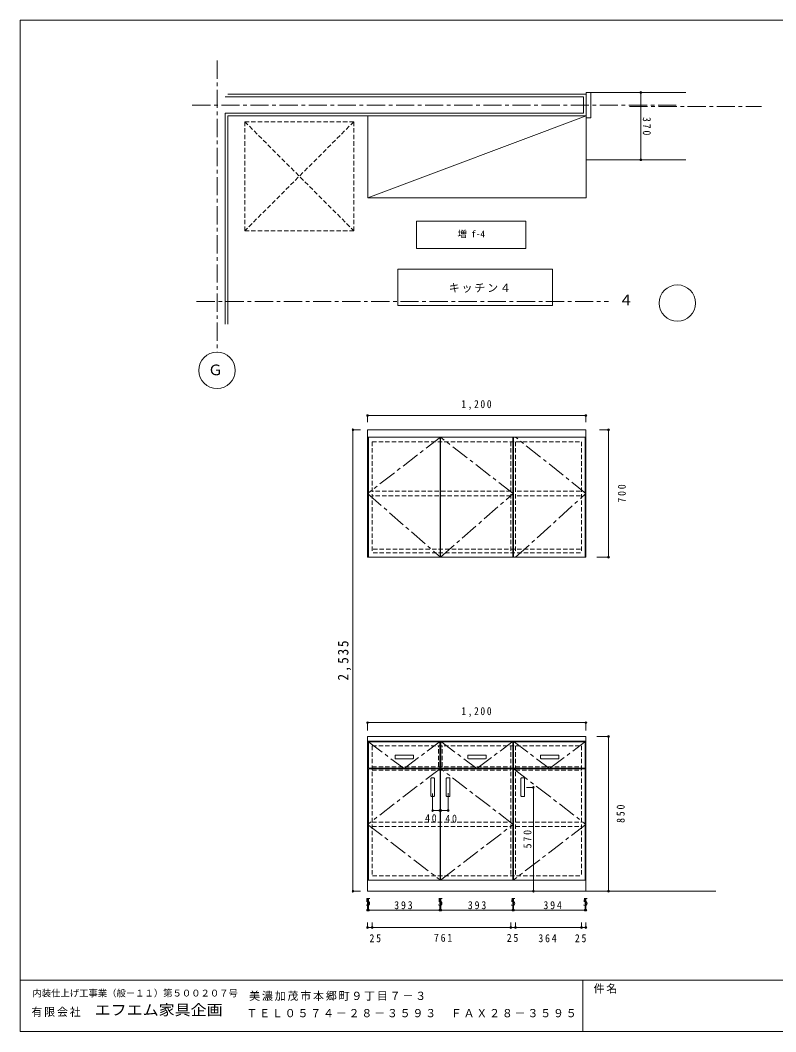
# Model space of a CAD drawing. Units: millimetres at full size, sheet at 1:20. Extents: x -4000 to 3877, y -2932 to 2652.
# Drawn here: x -4000 to 153, y -2932 to 2626 of the extents above; entities that cross this region are included whole.
import ezdxf
from ezdxf.enums import TextEntityAlignment as Align

# ---------------------------------------------------------------- set-up
doc = ezdxf.new("R2010")
doc.units = ezdxf.units.MM
doc.header["$LTSCALE"] = 20
doc.header["$PDMODE"] = 32
doc.header["$PDSIZE"] = 10
doc.linetypes.add('CHAIN1', pattern=[8, 5, -1, 1, -1])
doc.linetypes.add('DASHED1', pattern=[1.8, 1.2, -0.6])
for name, color, linetype, lineweight in [('1-A', 7, 'Continuous', 9), ('2-0', 7, 'Continuous', 9), ('5-C', 4, 'Continuous', 9)]:
    doc.layers.add(name, color=color, linetype=linetype, lineweight=lineweight)
doc.styles.add('ＤＨＰ平成明朝体W7', font='')
doc.styles.add('ＭＳ ゴシック', font='')
doc.styles.add('ＭＳ Ｐゴシック', font='')
doc.styles.get('ＤＨＰ平成明朝体W7').set_extended_font_data('ＤＨＰ平成明朝体W7')
doc.styles.get('ＭＳ ゴシック').set_extended_font_data('MS Gothic')
doc.styles.get('ＭＳ Ｐゴシック').set_extended_font_data('MS PGothic')

msp = doc.modelspace()

# ---------------------------------------------------------------- linework, layer by layer
at = {"layer": '1-A'}
for p, q in [((3876.94, -2648.42), (-3999.8, -2648.42)), ((-906.83, -2648.42), (-906.83, -2932.2))]:
    msp.add_line(p, q, dxfattribs=at)
at = {"layer": '2-0'}
for p, q in [((-3999.8, 2626.44), (-3999.8, -2930.16)), ((3876.94, 2626.44), (-3999.8, 2626.44)), ((-1221.48, 1372.54), (-1221.48, 1522.54)), ((-1074.13, 1258.85), (-1924.13, 1258.85)), ((-1924.13, 1258.85), (-1924.13, 1058.85)), ((-1074.13, 1258.85), (-1074.13, 1058.85)), ((-1074.13, 1058.85), (-1924.13, 1058.85)), ((-2170.94, -2159.45), (-2170.94, 375.55)), ((-2085.49, 335.55), (-2085.49, -324.45)), ((-1691.49, 335.55), (-1691.49, -324.45)), ((-1689.49, 335.55), (-1689.49, -324.45)), ((-1292.99, 335.55), (-1292.99, -324.45)), ((-1287.99, 335.55), (-1287.99, -324.45)), ((-895.49, 335.55), (-895.49, -324.45)), ((-1692.99, -1482.95), (-1692.99, -1338.45)), ((-1292.99, -1338.45), (-1687.99, -1338.45)), ((-1687.99, -1482.95), (-1687.99, -1338.45)), ((-1292.99, -1338.45), (-1292.99, -1482.95)), ((-895.49, -1338.45), (-895.49, -1482.95)), ((-1939.74, -1428.7), (-1939.74, -1414.7)), ((-1841.74, -1411.7), (-1936.74, -1411.7)), ((-1841.74, -1431.7), (-1936.74, -1431.7)), ((-1838.74, -1414.7), (-1838.74, -1428.7)), ((-1539.74, -1428.7), (-1539.74, -1414.7)), ((-1441.74, -1411.7), (-1536.74, -1411.7)), ((-1441.74, -1431.7), (-1536.74, -1431.7)), ((-1438.74, -1414.7), (-1438.74, -1428.7)), ((-1139.74, -1428.7), (-1139.74, -1414.7)), ((-1041.74, -1411.7), (-1136.74, -1411.7)), ((-1041.74, -1431.7), (-1136.74, -1431.7)), ((-1038.74, -1414.7), (-1038.74, -1428.7)), ((-2085.49, -1487.95), (-1692.99, -1487.95)), ((-2085.49, -1487.95), (-2085.49, -2099.45)), ((-1691.49, -2099.45), (-1691.49, -1487.95)), ((-1689.49, -2099.45), (-1689.49, -1487.95)), ((-1687.99, -1482.95), (-1292.99, -1482.95)), ((-1687.99, -1487.95), (-1292.99, -1487.95)), ((-1292.99, -1487.95), (-1292.99, -2099.45)), ((-1287.99, -1482.95), (-895.49, -1482.95)), ((-1287.99, -1487.95), (-895.49, -1487.95)), ((-1287.99, -1487.95), (-1287.99, -2099.45)), ((-895.49, -1487.95), (-895.49, -2099.45)), ((-1742.99, -1635.45), (-1742.99, -1540.45)), ((-1725.99, -1537.45), (-1739.99, -1537.45)), ((-1722.99, -1635.45), (-1722.99, -1540.45)), ((-1657.99, -1635.45), (-1657.99, -1540.45)), ((-1640.99, -1537.45), (-1654.99, -1537.45)), ((-1637.99, -1635.45), (-1637.99, -1540.45)), ((-1247.99, -1635.45), (-1247.99, -1540.45)), ((-1230.99, -1537.45), (-1244.99, -1537.45)), ((-1227.99, -1635.45), (-1227.99, -1540.45)), ((-1179.59, -1589.45), (-1217.59, -1589.45)), ((-1179.59, -2159.45), (-1179.59, -1589.45)), ((-1725.99, -1638.45), (-1739.99, -1638.45)), ((-1732.99, -1622.45), (-1732.99, -1664.46)), ((-1732.99, -1716.75), (-1732.99, -1651.6)), ((-1640.99, -1638.45), (-1654.99, -1638.45)), ((-1647.99, -1621.6), (-1647.99, -1661.03)), ((-1647.99, -1716.75), (-1647.99, -1651.6)), ((-1230.99, -1638.45), (-1244.99, -1638.45)), ((-1732.99, -1716.75), (-1692.99, -1716.75)), ((-1692.99, -1716.75), (-1687.99, -1716.75)), ((-1687.99, -1716.75), (-1647.99, -1716.75)), ((-1179.59, -2159.45), (-1217.59, -2159.45)), ((-176.96, -2159.45), (-913.6, -2159.45)), ((-2090.49, -2263.4), (-2090.49, -2201.63)), ((-2085.49, -2263.4), (-2085.49, -2201.63)), ((-1692.99, -2263.4), (-1692.99, -2201.63)), ((-1687.99, -2263.4), (-1687.99, -2201.63)), ((-1292.99, -2263.4), (-1292.99, -2201.63)), ((-1287.99, -2263.4), (-1287.99, -2201.63)), ((-895.49, -2263.4), (-895.49, -2201.63)), ((-890.49, -2263.4), (-890.49, -2201.63)), ((-2090.49, -2263.4), (-2085.49, -2263.4)), ((-2085.49, -2263.4), (-1692.99, -2263.4)), ((-1692.99, -2263.4), (-1687.99, -2263.4)), ((-1687.99, -2263.4), (-1292.99, -2263.4)), ((-1292.99, -2263.4), (-1287.99, -2263.4)), ((-1287.99, -2263.4), (-895.49, -2263.4)), ((-895.49, -2263.4), (-890.49, -2263.4)), ((3876.94, -2930.16), (-3999.8, -2930.16))]:
    msp.add_line(p, q, dxfattribs=at)
at = {"layer": '2-0', "color": 5, "linetype": 'CHAIN1'}
for p, q in [((-2918.08, 2404.71), (-2918.08, 802.16)), ((-394.43, 2160.47), (-3056.15, 2160.47)), ((-651.52, 2151.94), (74.01, 2151.94)), ((-3030.23, 1080.47), (-767.44, 1080.47))]:
    msp.add_line(p, q, dxfattribs=at)
at = {"layer": '2-0', "color": 2}
for p, q in [((-863.87, 2229.97), (-888.87, 2229.97)), ((-863.87, 2090.97), (-863.87, 2229.97)), ((-341.53, 2229.97), (-863.87, 2229.97)), ((-888.87, 2100.97), (-888.87, 1859.97)), ((-341.53, 1859.97), (-888.87, 1859.97))]:
    msp.add_line(p, q, dxfattribs=at)
at = {"layer": '2-0', "color": 134}
for p, q in [((-903.87, 2204.97), (-2873.58, 2204.97)), ((-903.87, 2115.97), (-903.87, 2204.97)), ((-903.87, 2115.97), (-2873.58, 2115.97)), ((-2873.58, 2115.97), (-2873.58, 955.97))]:
    msp.add_line(p, q, dxfattribs=at)
at = {"layer": '2-0', "color": 3}
for p, q in [((-888.87, 2219.97), (-2858.58, 2219.97)), ((-888.87, 2100.97), (-888.87, 2219.97)), ((-888.87, 2100.97), (-2858.58, 2100.97)), ((-2858.58, 2100.97), (-2858.58, 955.97))]:
    msp.add_line(p, q, dxfattribs=at)
at = {"layer": '2-0', "color": 2, "linetype": 'DASHED1'}
for p, q in [((-2765.83, 1468.98), (-2765.83, 2068.98)), ((-2165.83, 1468.98), (-2765.83, 1468.98)), ((-2065.49, 310.55), (-2065.49, -299.45)), ((-2065.49, 310.55), (-915.49, 310.55)), ((-1302.99, 310.55), (-1302.99, -299.45)), ((-1277.99, 310.55), (-1277.99, -299.45)), ((-915.49, 310.55), (-915.49, -299.45)), ((-1302.99, 38.05), (-2065.49, 38.05)), ((-1302.99, 13.05), (-2065.49, 13.05)), ((-920.49, 38.05), (-1277.99, 38.05)), ((-920.49, 13.05), (-1277.99, 13.05)), ((-920.49, -279.45), (-2065.49, -279.45)), ((-920.49, -299.45), (-2065.49, -299.45)), ((-2065.49, -1360.45), (-2065.49, -2074.45)), ((-2065.49, -1360.45), (-915.49, -1360.45)), ((-1700.49, -1475.45), (-1700.49, -1360.45)), ((-1680.49, -1475.45), (-1680.49, -1360.45)), ((-1302.99, -1360.45), (-1302.99, -2074.45)), ((-1277.99, -1360.45), (-1277.99, -2074.45)), ((-915.49, -1360.45), (-915.49, -2074.45)), ((-2065.49, -1475.45), (-1302.99, -1475.45)), ((-2065.49, -1495.45), (-1302.99, -1495.45)), ((-1277.99, -1475.45), (-915.49, -1475.45)), ((-1277.99, -1495.45), (-915.49, -1495.45)), ((-2065.49, -1779.95), (-1302.99, -1779.95)), ((-2065.49, -1804.95), (-1302.99, -1804.95)), ((-1277.99, -1779.95), (-915.49, -1779.95)), ((-1277.99, -1804.95), (-915.49, -1804.95)), ((-2063.82, -2074.45), (-915.49, -2074.45))]:
    msp.add_line(p, q, dxfattribs=at)
at = {"layer": '2-0', "color": 4}
for p, q in [((-2088.87, 1650.97), (-888.87, 2100.97)), ((-2088.87, 1650.97), (-2088.87, 2100.97)), ((-888.87, 2100.97), (-2088.87, 2100.97)), ((-888.87, 1650.97), (-888.87, 2100.97)), ((-888.87, 1650.97), (-2088.87, 1650.97)), ((-1821.48, 1372.54), (-1221.48, 1372.54)), ((-2090.49, 453.76), (-2090.49, 417.01)), ((-890.49, 453.76), (-2090.49, 453.76)), ((-890.49, 453.76), (-890.49, 417.01)), ((-2170.94, 375.55), (-2129.5, 375.55)), ((-2090.49, 375.55), (-2090.49, -324.45)), ((-2090.49, 375.55), (-890.49, 375.55)), ((-2090.49, 335.55), (-890.49, 335.55)), ((-890.49, 375.55), (-890.49, -324.45)), ((-766.48, 375.55), (-815.88, 375.55)), ((-766.48, 375.55), (-766.48, -324.45)), ((-890.49, -324.45), (-2090.49, -324.45)), ((-766.48, -324.45), (-831.53, -324.45)), ((-766.48, -324.45), (-815.88, -324.45)), ((-2090.49, -1233.59), (-2090.49, -1276.62)), ((-2090.49, -1233.59), (-890.49, -1233.59)), ((-890.49, -1233.59), (-890.49, -1276.62)), ((-2090.49, -1309.45), (-2090.49, -2159.45)), ((-890.49, -1309.45), (-2090.49, -1309.45)), ((-890.49, -1309.45), (-890.49, -2159.45)), ((-766.48, -1309.45), (-831.53, -1309.45)), ((-766.48, -1309.45), (-766.48, -2159.45)), ((-890.49, -1335.45), (-2090.49, -1335.45)), ((-2090.49, -2099.45), (-890.49, -2099.45)), ((-2170.94, -2159.45), (-2129.5, -2159.45)), ((-2090.49, -2159.45), (-890.49, -2159.45)), ((-766.48, -2159.45), (-831.53, -2159.45)), ((-2090.49, -2359.86), (-2090.49, -2331.25)), ((-2065.49, -2359.86), (-2065.49, -2331.25)), ((-1302.99, -2359.86), (-1302.99, -2331.25)), ((-1277.99, -2359.86), (-1277.99, -2331.25)), ((-915.49, -2359.86), (-915.49, -2331.25)), ((-890.49, -2359.86), (-890.49, -2331.25))]:
    msp.add_line(p, q, dxfattribs=at)
at = {"layer": '2-0', "color": 2, "linetype": 'CHAIN1'}
for p, q in [((-1290.49, 25.55), (-1690.49, 335.55)), ((-890.49, 25.55), (-1277.15, 335.55)), ((-1690.49, -324.45), (-1290.49, 25.55)), ((-1277.15, -324.45), (-890.49, 25.55)), ((-2090.49, -1335.45), (-1890.49, -1485.45)), ((-1890.49, -1485.45), (-1690.49, -1335.45)), ((-1290.49, -1335.45), (-1090.49, -1485.45)), ((-1090.49, -1485.45), (-890.49, -1335.45))]:
    msp.add_line(p, q, dxfattribs=at)
at = {"layer": '2-0', "color": 2}
msp.add_lwpolyline([(-888.87, 2229.97), (-888.87, 2090.97), (-863.87, 2090.97)], dxfattribs=at)
at = {"layer": '2-0', "color": 2, "linetype": 'DASHED1'}
for points in [[(-2165.83, 1468.98), (-2165.83, 2068.98), (-2765.83, 1468.98)], [(-2165.83, 2068.98), (-2765.83, 2068.98), (-2165.83, 1468.98)]]:
    msp.add_lwpolyline(points, dxfattribs=at)
at = {"layer": '2-0', "color": 4}
for points in [[(-1221.48, 1522.54), (-1821.48, 1522.54), (-1821.48, 1372.54)], [(-2090.49, -2359.86), (-2065.49, -2359.86), (-1302.99, -2359.86), (-1277.99, -2359.86), (-915.49, -2359.86), (-890.49, -2359.86)]]:
    msp.add_lwpolyline(points, dxfattribs=at)
at = {"layer": '2-0', "color": 2, "linetype": 'CHAIN1'}
for points in [[(-1690.49, 335.55), (-2090.49, 25.55), (-1690.49, -324.45)], [(-1690.49, -1335.45), (-1490.49, -1485.45), (-1290.49, -1335.45)], [(-1690.49, -1485.45), (-2090.49, -1792.45), (-1690.49, -2099.45)], [(-1690.49, -2099.45), (-1290.49, -1792.45), (-1690.49, -1485.45)], [(-1290.49, -1485.45), (-890.49, -1792.45), (-1290.49, -2099.45)]]:
    msp.add_lwpolyline(points, dxfattribs=at)
at = {"layer": '2-0'}
for points in [[(-1692.99, -1338.45), (-2085.49, -1338.45), (-2085.49, -1482.95), (-1692.99, -1482.95)], [(-895.49, -1338.45), (-1287.99, -1338.45), (-1287.99, -1482.95)]]:
    msp.add_lwpolyline(points, dxfattribs=at)
for centre in [(-388.17, 1071.94), (-2918.08, 702.16)]:
    msp.add_circle(centre, 100, dxfattribs=at)
for centre, start, end in [((-1936.74, -1414.7), 90, 180), ((-1936.74, -1428.7), 180, 270), ((-1841.74, -1414.7), 0, 90), ((-1841.74, -1428.7), 270, 0), ((-1536.74, -1414.7), 90, 180), ((-1536.74, -1428.7), 180, 270), ((-1441.74, -1414.7), 0, 90), ((-1441.74, -1428.7), 270, 0), ((-1136.74, -1414.7), 90, 180), ((-1136.74, -1428.7), 180, 270), ((-1041.74, -1414.7), 0, 90), ((-1041.74, -1428.7), 270, 0), ((-1739.99, -1540.45), 90, 180), ((-1725.99, -1540.45), 0, 90), ((-1654.99, -1540.45), 90, 180), ((-1640.99, -1540.45), 0, 90), ((-1244.99, -1540.45), 90, 180), ((-1230.99, -1540.45), 0, 90), ((-1739.99, -1635.45), 180, 270), ((-1725.99, -1635.45), 270, 0), ((-1654.99, -1635.45), 180, 270), ((-1640.99, -1635.45), 270, 0), ((-1244.99, -1635.45), 180, 270), ((-1230.99, -1635.45), 270, 0)]:
    msp.add_arc(centre, 3, start, end, dxfattribs=at)
at = {"layer": '2-0', "color": 6}
for p in [(-588.44, 2229.97), (-588.44, 1859.97), (-2090.49, 453.76), (-890.49, 453.76), (-2170.94, 375.55), (-766.48, 375.55), (-766.48, -324.45), (-2090.49, -1233.59), (-890.49, -1233.59), (-766.48, -1309.45), (-2170.94, -2159.45), (-766.48, -2159.45), (-2090.49, -2359.86), (-2065.49, -2359.86), (-1302.99, -2359.86), (-1277.99, -2359.86), (-915.49, -2359.86), (-890.49, -2359.86)]:
    msp.add_point(p, dxfattribs=at)
at = {"layer": '2-0'}
for p in [(-2170.94, 375.55), (-1179.59, -1589.45), (-1732.99, -1716.75), (-1692.99, -1716.75), (-1687.99, -1716.75), (-1647.99, -1716.75), (-2170.94, -2159.45), (-1179.59, -2159.45), (-2090.49, -2263.4), (-2085.49, -2263.4), (-1692.99, -2263.4), (-1687.99, -2263.4), (-1292.99, -2263.4), (-1287.99, -2263.4), (-895.49, -2263.4), (-890.49, -2263.4)]:
    msp.add_point(p, dxfattribs=at)
at = {"layer": '5-C'}
msp.add_line((-588.44, 1859.97), (-588.44, 2229.97), dxfattribs=at)

# ---------------------------------------------------------------- texts
at = {"layer": '1-A', "color": 4, "style": 'ＭＳ ゴシック'}
msp.add_text('内装仕上げ工事業（般－１１）第５００２０７号', height=36.66, dxfattribs=at).set_placement((-3932.66, -2749.5), align=Align.BOTTOM_LEFT)
at = {"layer": '1-A', "style": 'ＭＳ Ｐゴシック', "width": 1.1}
msp.add_text('エフエム家具企画', height=58.65, dxfattribs=at).set_placement((-3591.12, -2859.23), align=Align.BOTTOM_LEFT)
at = {"layer": '1-A', "char_height": 43.99, "attachment_point": 7}
for s, insert, style in [('\\T1.17;件名', (-848.34, -2722.1), 'ＤＨＰ平成明朝体W7'), ('\\T1.17;美濃加茂市本郷町９丁目７－３', (-2741.36, -2762.43), 'ＭＳ ゴシック'), ('\\T1.17;有限会社', (-3937.97, -2850.38), 'ＭＳ Ｐゴシック'), ('\\T1.17;ＴＥＬ０５７４－２８－３５９３\u3000ＦＡＸ２８－３５９５', (-2756.57, -2853.03), 'ＭＳ ゴシック')]:
    msp.add_mtext(s, dxfattribs=dict(at, insert=insert, style=style))
at = {"layer": '2-0', "color": 4, "style": 'ＭＳ ゴシック'}
msp.add_text('増 f-4', height=36.66, dxfattribs=at).set_placement((-1596.48, 1422.54), align=Align.BOTTOM_LEFT)
at = {"layer": '2-0', "style": 'ＭＳ ゴシック'}
for s, height, p in [('４', 58.65, (-709.72, 1042.67)), ('Ｇ', 58.65, (-2967.17, 658.02)), ('5', 43.99, (-2102.99, -2253.4)), ('5', 43.99, (-1705.49, -2253.4)), ('5', 43.99, (-1305.49, -2253.4)), ('5', 43.99, (-907.99, -2253.4))]:
    msp.add_text(s, height=height, dxfattribs=at).set_placement(p, align=Align.BOTTOM_LEFT)
at = {"layer": '2-0', "attachment_point": 7, "style": 'ＭＳ ゴシック'}
for s, insert, char_height, rotation in [('\\T1.38;\\W0.9;370', (-578.44, 2094.97), 43.99, 270), ('\\T1.37;\\W0.9;700', (-671.16, -24.45), 43.99, 90), ('\\T1.28;\\W0.9;2,535', (-2180.94, -1001.95), 58.65, 90), ('\\T1.37;\\W0.9;850', (-677.42, -1784.45), 43.99, 90), ('\\T1.38;\\W0.9;570', (-1189.59, -1924.45), 43.99, 90)]:
    msp.add_mtext(s, dxfattribs=dict(at, insert=insert, char_height=char_height, rotation=rotation))
at = {"layer": '2-0', "char_height": 43.99, "attachment_point": 7, "style": 'ＭＳ ゴシック'}
for s, insert in [('\\T1.17;キッチン４', (-1644.13, 1128.85)), ('\\T1.38;\\W0.85;1,200', (-1575.49, 483.76)), ('\\T1.38;\\W0.85;1,200', (-1575.49, -1203.59)), ('\\T1.36;\\W0.9;40', (-1774.67, -1781.03)), ('\\T1.36;\\W0.9;40', (-1663.24, -1783.61)), ('\\T1.38;\\W0.9;393', (-1944.28, -2259.14)), ('\\T1.38;\\W0.9;393', (-1539.57, -2259.14)), ('\\T1.38;\\W0.9;394', (-1124.2, -2259.14)), ('\\T1.36;\\W0.9;25', (-2080.31, -2440.82)), ('\\T1.37;\\W0.9;761', (-1726.02, -2438.22)), ('\\T1.36;\\W0.9;25', (-1325.86, -2439.09)), ('\\T1.37;\\W0.9;364', (-1152.15, -2440.82)), ('\\T1.36;\\W0.9;25', (-951.66, -2440.82))]:
    msp.add_mtext(s, dxfattribs=dict(at, insert=insert))

doc.saveas('drawing.dxf')
